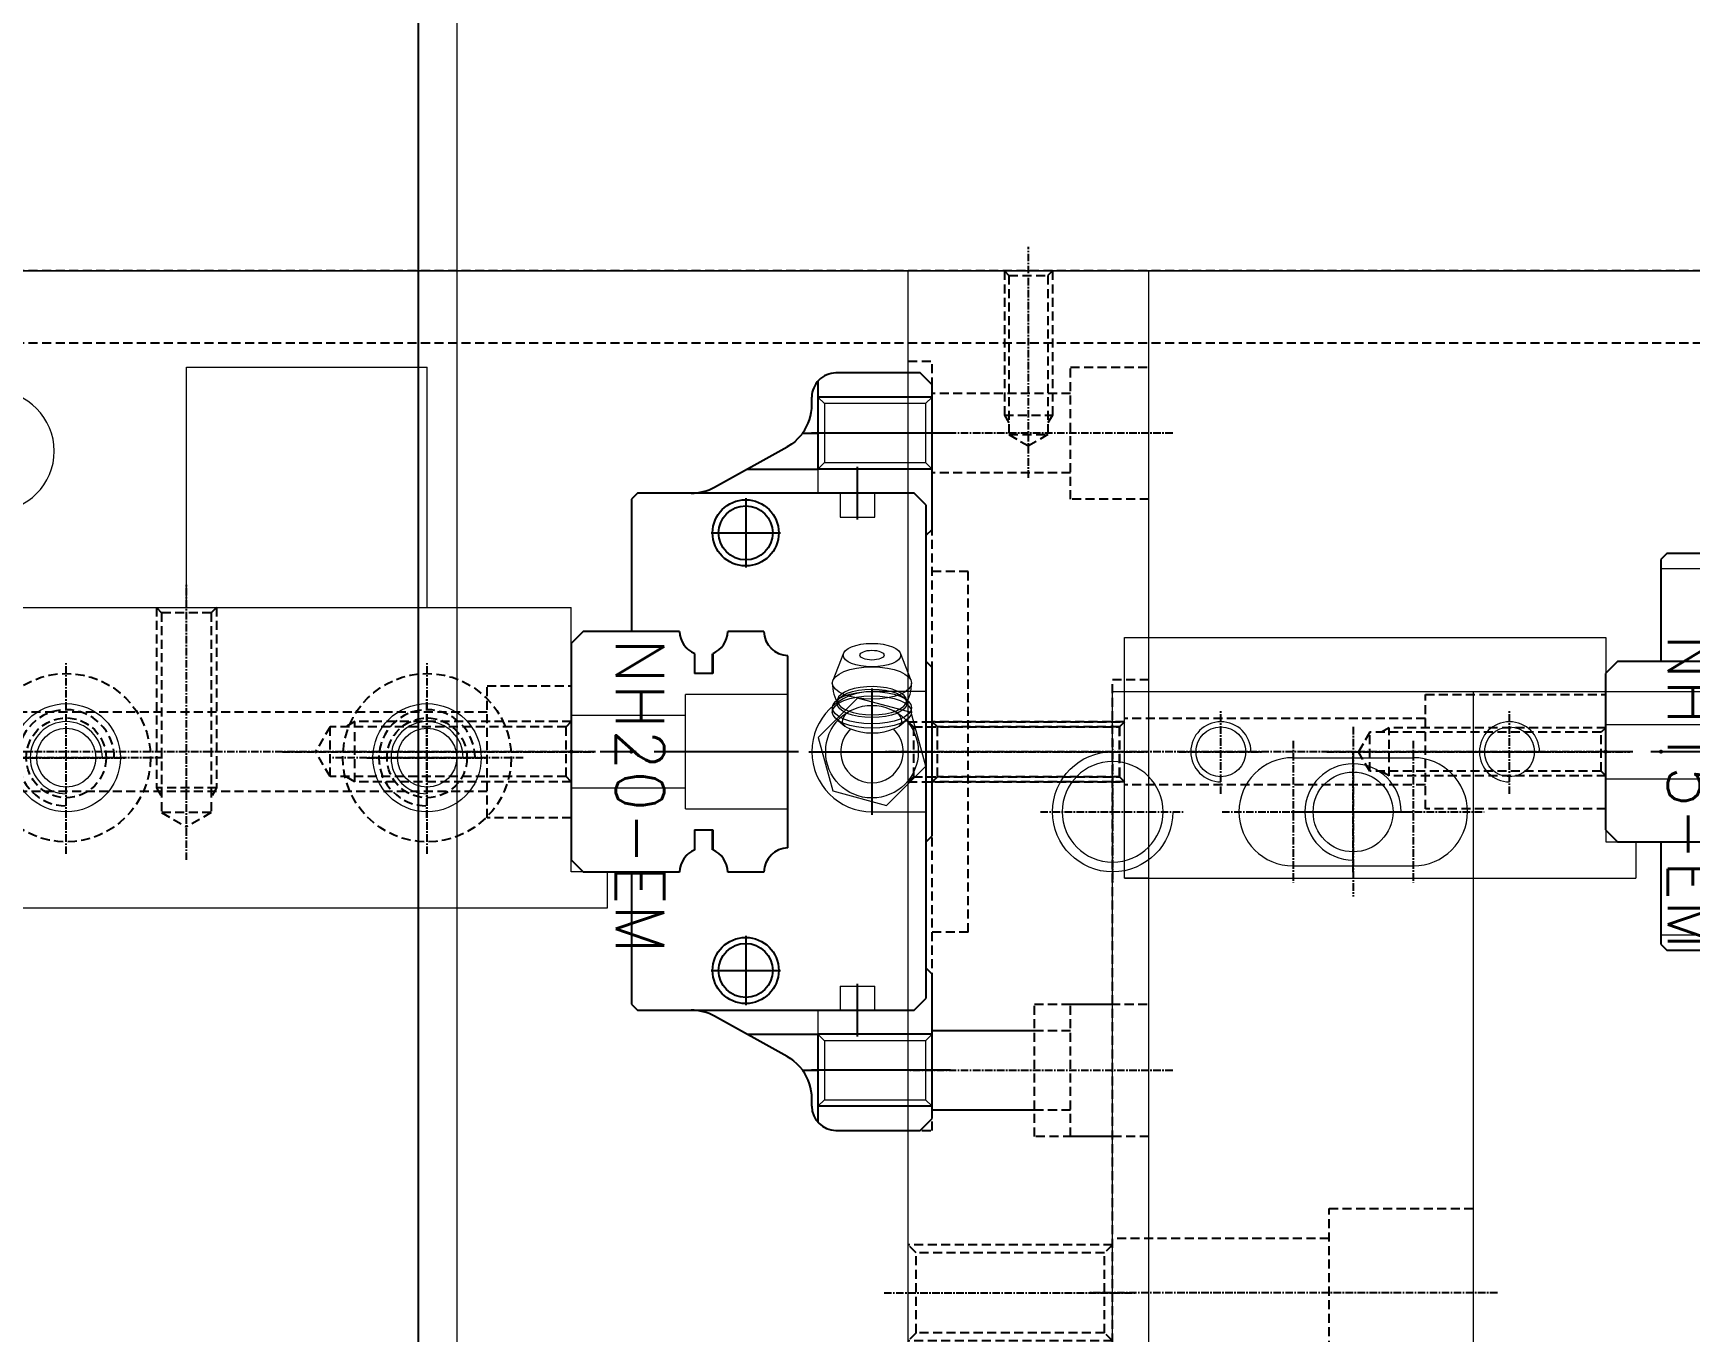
# Model space of a CAD drawing. Header units: millimetres. Extents: x -32759 to 129432, y 390 to 54305.
# Drawn here: x 29307.7 to 29445.5, y 26048.7 to 26156.7 of the extents above; entities that cross this region are included whole.
import ezdxf

# ---------------------------------------------------------------- set-up
doc = ezdxf.new("R2010")
doc.units = ezdxf.units.MM
for name, pattern in [('AM_ISO08W050', [18, 12, -1.5, 3, -1.5]), ('CENTER', [2, 1.25, -0.25, 0.25, -0.25]), ('HIDDEN', [0.375, 0.25, -0.125])]:
    doc.linetypes.add(name, pattern=pattern)
for name, color, linetype, lineweight in [('_BODY', 7, 'Continuous', 13), ('AM_4', 3, 'Continuous', 25), ('AM_5', 3, 'Continuous', 25), ('AM_7', 4, 'AM_ISO08W050', 25), ('AM_9', 253, 'Continuous', 0), ('ConnectionPoints', 7, 'Continuous', 50)]:
    doc.layers.add(name, color=color, linetype=linetype, lineweight=lineweight)
doc.layers.add('CL', color=1, linetype='CENTER')
doc.layers.add('HL', color=2, linetype='HIDDEN')
doc.styles.add('한글', font='romans.shx', dxfattribs={"height": 4, "bigfont": 'whgtxt.shx'})

# ---------------------------------------------------------------- blocks, each defined once
blk = doc.blocks.new('yiiyik')
at = {"ltscale": 0.5}
blk.add_line((202315.39, 28794.14), (205215.39, 28794.14), dxfattribs=at)
at = {"layer": 'HL', "ltscale": 3}
blk.add_line((202315.39, 28797.34), (205215.39, 28797.34), dxfattribs=at)
blk = doc.blocks.new('78544')
at = {"color": 0}
blk.add_blockref('yiiyik', (-12321.08, -5825.08), dxfattribs=at)
blk = doc.blocks.new('5WW')
at = {"ltscale": 0.5}
blk.add_line((192913.82, 18977.97), (194368.82, 18977.97), dxfattribs=at)
at = {"layer": 'HL', "ltscale": 3}
blk.add_line((192913.82, 18981.17), (194368.82, 18981.17), dxfattribs=at)
blk = doc.blocks.new('574534')
blk.add_blockref('5WW', (615, 1151.49))
blk = doc.blocks.new('TUWW')
at = {"ltscale": 0.5}
blk.add_circle((205051.78, 17531.93), 3.32, dxfattribs=at)
at = {"color": 1, "ltscale": 0.5}
blk.add_arc((205051.78, 17531.93), 4, 270, 180, dxfattribs=at)
at = {"layer": 'CL', "ltscale": 0.5}
for p, q in [((205051.78, 17536.93), (205051.78, 17526.93)), ((205046.78, 17531.93), (205056.78, 17531.93))]:
    blk.add_line(p, q, dxfattribs=at)
blk = doc.blocks.new('573QR')
at = {"ltscale": 0.5}
blk.add_line((204990.39, 17804.2), (204990.39, 18169.2), dxfattribs=at)
blk.add_blockref('TUWW', (-106.39, 427.27))
blk = doc.blocks.new('46YWWRW')
at = {"layer": 'HL', "ltscale": 3}
for p, q in [((205225.37, 17333.38), (205590.37, 17333.38)), ((205225.37, 17327.38), (205590.37, 17327.38))]:
    blk.add_line(p, q, dxfattribs=at)
blk = doc.blocks.new('56WERWR')
blk.add_blockref('573QR', (0, 203.47))
at = {"xscale": -1, "rotation": 270}
blk.add_blockref('46YWWRW', (187657.01, -187217.7), dxfattribs=at)
blk = doc.blocks.new('T7IRTY')
at = {"layer": 'AM_4'}
for p, q in [((294078.03, 23800.7), (294077.03, 23799.71)), ((294090.04, 23800.7), (294078.03, 23800.7)), ((294090.53, 23800.21), (294090.04, 23800.7)), ((294101.53, 23800.7), (294101.03, 23800.21)), ((294115.54, 23800.7), (294101.53, 23800.7)), ((294116.03, 23800.21), (294115.54, 23800.7)), ((294127.03, 23800.7), (294126.53, 23800.21)), ((294139.04, 23800.7), (294127.03, 23800.7)), ((294140.03, 23799.71), (294139.04, 23800.7)), ((294077.03, 23799.71), (294077.03, 23792.7)), ((294088.03, 23800.2), (294087.03, 23799.2)), ((294087.03, 23799.2), (294087.03, 23776.2)), ((294129.03, 23800.2), (294088.03, 23800.2)), ((294101.03, 23800.21), (294090.53, 23800.21)), ((294126.53, 23800.21), (294116.03, 23800.21)), ((294130.03, 23799.2), (294129.03, 23800.2)), ((294130.03, 23776.2), (294130.03, 23799.2)), ((294140.03, 23792.7), (294140.03, 23799.71)), ((294077.71, 23791.2), (294085.03, 23791.2)), ((294082.03, 23789.94), (294082.03, 23791.2)), ((294085.03, 23785.31), (294085.03, 23791.2)), ((294132.03, 23785.31), (294132.03, 23791.2)), ((294132.03, 23791.2), (294139.36, 23791.2)), ((294135.03, 23789.94), (294135.03, 23791.2)), ((294079.68, 23790.7), (294079.03, 23790.7)), ((294138.03, 23790.7), (294137.39, 23790.7)), ((294086.53, 23782.61), (294083.18, 23788.65)), ((294116.52, 23788.7), (294100.55, 23788.7)), ((294133.89, 23788.65), (294130.54, 23782.61)), ((294098.53, 23786.7), (294098.53, 23783.72)), ((294118.53, 23783.72), (294118.53, 23786.7)), ((294100.38, 23782.46), (294102.03, 23782.46)), ((294102.03, 23782.45), (294100.38, 23782.45)), ((294102.03, 23782.46), (294102.03, 23780.96)), ((294115.03, 23782.46), (294116.69, 23782.46)), ((294115.03, 23780.96), (294115.03, 23782.46)), ((294116.69, 23782.45), (294115.03, 23782.45)), ((294102.03, 23780.96), (294100.38, 23780.96)), ((294116.69, 23780.96), (294115.03, 23780.96)), ((294098.53, 23779.7), (294098.53, 23771.7)), ((294118.53, 23771.7), (294118.53, 23779.7)), ((294087.03, 23776.2), (294087.53, 23775.7)), ((294087.53, 23775.7), (294098.53, 23775.7)), ((294118.53, 23775.7), (294129.53, 23775.7)), ((294129.53, 23775.7), (294130.03, 23776.2)), ((294098.53, 23771.7), (294099.53, 23770.7)), ((294117.53, 23770.7), (294118.53, 23771.7)), ((294099.53, 23770.7), (294117.53, 23770.7))]:
    blk.add_line(p, q, dxfattribs=at)
for points in [[(294082.03, 23789.94), (294082.29, 23789.74), (294082.52, 23789.52), (294082.75, 23789.28), (294082.95, 23789.02), (294083.18, 23788.65)], [(294133.89, 23788.65), (294134.06, 23788.92), (294134.24, 23789.18), (294134.46, 23789.43), (294134.7, 23789.66), (294135.03, 23789.94)]]:
    blk.add_lwpolyline(points, dxfattribs=at)
for centre, radius in [((294090.33, 23785.2), 2.75), ((294090.33, 23785.2), 2.25), ((294126.73, 23785.2), 2.75), ((294126.73, 23785.2), 2.25)]:
    blk.add_circle(centre, radius, dxfattribs=at)
for centre, radius, start, end in [((294079.03, 23792.7), 2, 180, 270), ((294138.03, 23792.7), 2, 270, 0), ((294079.68, 23786.7), 4, 53.9938, 90), ((294137.39, 23786.7), 4, 90, 126.0063), ((294098.46, 23788.78), 2.08, 271.9595, 357.9866), ((294118.61, 23788.78), 2.08, 182.0134, 268.0405), ((294083.03, 23780.67), 4, 0, 29.0571), ((294098.46, 23781.64), 2.08, 23.1458, 88.0405), ((294098.46, 23781.64), 2.08, 23.1458, 88.0405), ((294118.61, 23781.64), 2.08, 91.9595, 156.8542), ((294118.61, 23781.64), 2.08, 91.9595, 156.8534), ((294134.03, 23780.67), 4, 150.9429, 180), ((294098.46, 23781.78), 2.08, 271.9595, 336.8542), ((294118.61, 23781.78), 2.08, 203.1458, 268.0405)]:
    blk.add_arc(centre, radius, start, end, dxfattribs=at)
at = {"layer": 'AM_5'}
for p, q in [((294079.03, 23800.7), (294079.03, 23791.2)), ((294085.03, 23800.7), (294085.03, 23791.2)), ((294132.03, 23800.7), (294132.03, 23791.2)), ((294138.03, 23800.7), (294138.03, 23791.2))]:
    blk.add_line(p, q, dxfattribs=at)
at = {"layer": 'AM_7'}
for p, q in [((294082.03, 23802.23), (294082.03, 23790.68)), ((294135.03, 23802.23), (294135.03, 23790.68)), ((294108.53, 23790.45), (294108.53, 23800.95)), ((294103.28, 23795.7), (294113.78, 23795.7)), ((294089.23, 23794.5), (294084.83, 23794.5)), ((294132.23, 23794.5), (294127.83, 23794.5)), ((294108.53, 23789.6), (294108.53, 23769.8)), ((294090.33, 23782.32), (294090.33, 23788.09)), ((294126.73, 23782.32), (294126.73, 23788.09)), ((294087.45, 23785.2), (294093.22, 23785.2)), ((294123.85, 23785.2), (294129.62, 23785.2))]:
    blk.add_line(p, q, dxfattribs=at)
at = {"layer": 'AM_9'}
for p, q in [((294079.03, 23800.7), (294079.58, 23800.16)), ((294084.49, 23800.16), (294085.03, 23800.7)), ((294132.03, 23800.7), (294132.58, 23800.16)), ((294137.49, 23800.16), (294138.03, 23800.7)), ((294079.58, 23800.16), (294079.58, 23791.75)), ((294079.58, 23800.16), (294084.49, 23800.16)), ((294084.49, 23791.75), (294084.49, 23800.16)), ((294103.53, 23800.2), (294103.53, 23795.7)), ((294109.73, 23800.17), (294105.27, 23798.97)), ((294113, 23796.9), (294109.73, 23800.17)), ((294113.53, 23795.7), (294113.53, 23800.2)), ((294132.58, 23800.16), (294132.58, 23791.75)), ((294132.58, 23800.16), (294137.49, 23800.16)), ((294137.49, 23791.75), (294137.49, 23800.16)), ((294102.6, 23798.96), (294100.34, 23798.07)), ((294104.27, 23798.66), (294103.99, 23798.31)), ((294104, 23798.33), (294104.02, 23798.35)), ((294105.27, 23798.97), (294104.07, 23794.51)), ((294105.23, 23799), (294104.87, 23799)), ((294106.41, 23797.96), (294105.83, 23798.66)), ((294111.8, 23792.44), (294113, 23796.9)), ((294089.03, 23795.95), (294087.03, 23795.95)), ((294089.03, 23793.05), (294089.03, 23795.95)), ((294128.03, 23793.05), (294128.03, 23795.95)), ((294130.03, 23795.95), (294128.03, 23795.95)), ((294104.07, 23794.51), (294107.34, 23791.24)), ((294087.03, 23793.05), (294089.03, 23793.05)), ((294100.34, 23793.33), (294102.6, 23792.45)), ((294103.99, 23793.1), (294104.27, 23792.75)), ((294104.87, 23792.4), (294105.23, 23792.4)), ((294105.83, 23792.75), (294106.41, 23793.45)), ((294107.34, 23791.24), (294111.8, 23792.44)), ((294128.03, 23793.05), (294130.03, 23793.05)), ((294079.58, 23791.75), (294079.03, 23791.2)), ((294079.58, 23791.75), (294084.49, 23791.75)), ((294085.03, 23791.2), (294084.49, 23791.75)), ((294085.03, 23791.2), (294087.03, 23791.2)), ((294130.03, 23791.2), (294132.03, 23791.2)), ((294132.58, 23791.75), (294132.03, 23791.2)), ((294132.58, 23791.75), (294137.49, 23791.75)), ((294138.03, 23791.2), (294137.49, 23791.75)), ((294103.78, 23788.7), (294103.78, 23780.2)), ((294113.28, 23780.2), (294113.28, 23788.7)), ((294098.53, 23783.72), (294098.53, 23783.72)), ((294118.53, 23783.72), (294118.53, 23783.72)), ((294100.38, 23780.95), (294102.03, 23780.95)), ((294102.03, 23780.95), (294102.03, 23780.96)), ((294113.28, 23780.2), (294103.78, 23780.2)), ((294105.53, 23780.2), (294105.53, 23770.7)), ((294111.53, 23770.7), (294111.53, 23780.2)), ((294115.03, 23780.96), (294115.03, 23780.95)), ((294115.03, 23780.95), (294116.69, 23780.95))]:
    blk.add_line(p, q, dxfattribs=at)
for points in [[(294104.18, 23798.49), (294104.23, 23798.52), (294104.3, 23798.54), (294104.37, 23798.56), (294104.45, 23798.55), (294104.52, 23798.52), (294104.58, 23798.49)], [(294105.25, 23797.7), (294105.25, 23797.69), (294105.14, 23797.52)], [(294106.4, 23797.96), (294106.38, 23797.99), (294106.21, 23798.12), (294106.01, 23798.18), (294105.8, 23798.15), (294105.58, 23798.04), (294105.47, 23797.95), (294105.36, 23797.83), (294105.25, 23797.7)], [(294106.64, 23797.48), (294106.53, 23797.77), (294106.4, 23797.96)], [(294106.64, 23793.92), (294106.78, 23794.33), (294106.89, 23794.78), (294106.95, 23795.25), (294106.97, 23795.75), (294106.95, 23796.22), (294106.87, 23796.7), (294106.77, 23797.1), (294106.64, 23797.48)], [(294105.14, 23793.89), (294105.29, 23793.66), (294105.45, 23793.48), (294105.65, 23793.33), (294105.84, 23793.24), (294106.04, 23793.23), (294106.22, 23793.29), (294106.39, 23793.43), (294106.4, 23793.45)], [(294106.4, 23793.45), (294106.53, 23793.65), (294106.64, 23793.92)], [(294104.09, 23792.98), (294104.09, 23792.99), (294104.01, 23793.07), (294104, 23793.08)], [(294104.58, 23792.91), (294104.53, 23792.89), (294104.46, 23792.86), (294104.39, 23792.85), (294104.31, 23792.86), (294104.24, 23792.89), (294104.22, 23792.9)]]:
    blk.add_lwpolyline(points, dxfattribs=at)
blk.add_circle((294108.53, 23795.7), 3.85, dxfattribs=at)
for centre, radius, start, end in [((294102.82, 23795.7), 3.3, 57.5686, 90), ((294108.53, 23795.7), 2.6, 223.2105, 136.7895), ((294108.53, 23795.7), 5, 180, 0), ((294102.82, 23795.7), 3.3, 270, 302.4314), ((294098.46, 23788.77), 2.08, 271.9595, 358.108), ((294118.61, 23788.77), 2.08, 181.892, 268.0405), ((294098.46, 23781.77), 2.08, 271.9595, 336.8542), ((294118.61, 23781.77), 2.08, 203.1458, 268.0405)]:
    blk.add_arc(centre, radius, start, end, dxfattribs=at)
for centre, major_axis in [((294100.5, 23795.7), (0, -2.4)), ((294102.82, 23795.7), (0, -3.3)), ((294104.51, 23795.7), (0, -2.91)), ((294104.87, 23795.7), (0, -3.3)), ((294105.23, 23795.7), (0, -3.3)), ((294100.5, 23795.7), (0, 1))]:
    blk.add_ellipse(centre, major_axis=major_axis, ratio=0.406737, dxfattribs=at)
blk.add_ellipse((294104.29, 23795.7), major_axis=(0, -2.88), ratio=0.406737, start_param=6.513207, end_param=12.682655, dxfattribs=at)
at = {"layer": 'ConnectionPoints'}
for p in [(294108.53, 23775.7, -20), (294108.53, 23775.7, -20), (294108.53, 23775.7, -20), (294108.53, 23770.7)]:
    blk.add_point(p, dxfattribs=at)
at = {"ltscale": 0.5, "style": '한글'}
blk.add_text('NH20-EM', height=4, dxfattribs=at).set_placement((294099.1, 23774.41))
blk = doc.blocks.new('tueryryt')
at = {"layer": 'CL', "ltscale": 0.5}
blk.add_line((288979.02, 33783.6), (288953.82, 33783.6), dxfattribs=at)
at = {"layer": 'HL', "ltscale": 3}
for p, q in [((288955.82, 33785.6), (288956.2, 33785.22)), ((288955.82, 33785.6), (288973.82, 33785.6)), ((288956.2, 33785.22), (288956.2, 33781.97)), ((288956.2, 33785.22), (288975.44, 33785.22)), ((288973.82, 33785.6), (288973.82, 33781.6)), ((288973.82, 33785.6), (288974.48, 33785.22)), ((288975.44, 33785.22), (288975.44, 33781.97)), ((288975.44, 33785.22), (288976.38, 33783.6)), ((288975.44, 33781.97), (288976.38, 33783.6)), ((288955.82, 33781.6), (288956.2, 33781.97)), ((288956.2, 33781.97), (288975.44, 33781.97)), ((288973.82, 33781.6), (288974.48, 33781.97)), ((288955.82, 33781.6), (288973.82, 33781.6))]:
    blk.add_line(p, q, dxfattribs=at)
blk = doc.blocks.new('tyuy')
at = {"layer": 'CL', "ltscale": 0.5}
blk.add_line((289793.94, 32388.98), (289793.94, 32432.98), dxfattribs=at)
at = {"layer": 'HL', "ltscale": 3}
for p, q in [((289791.19, 32405.98), (289791.19, 32430.98)), ((289796.69, 32405.98), (289796.69, 32430.98)), ((289789.19, 32390.98), (289789.19, 32405.98)), ((289789.19, 32405.98), (289798.69, 32405.98)), ((289798.69, 32405.98), (289798.69, 32390.98))]:
    blk.add_line(p, q, dxfattribs=at)
blk = doc.blocks.new('ytrg')
at = {"ltscale": 0.5}
blk.add_circle((286104.04, 34820.84), 2.07, dxfattribs=at)
at = {"color": 1, "ltscale": 0.5}
blk.add_arc((286104.04, 34820.84), 2.5, 270, 180, dxfattribs=at)
at = {"layer": 'CL', "ltscale": 0.5}
for p, q in [((286104.04, 34824.34), (286104.04, 34817.34)), ((286100.54, 34820.84), (286107.54, 34820.84))]:
    blk.add_line(p, q, dxfattribs=at)
blk = doc.blocks.new('gyuiyu')
at = {"ltscale": 0.5}
for p, q in [((285680.22, 33467.92), (285700.22, 33467.92)), ((285680.22, 33467.92), (285680.22, 33425.42)), ((285700.22, 33467.92), (285700.22, 33427.92)), ((285683.22, 33427.92), (285683.22, 33425.42)), ((285700.22, 33427.92), (285683.22, 33427.92)), ((285683.22, 33425.42), (285680.22, 33425.42))]:
    blk.add_line(p, q, dxfattribs=at)
for name, p in [('tyuy', (-4103.21, 1036.94)), ('ytrg', (-413.32, -1360.92)), ('ytrg', (-413.32, -1384.92))]:
    blk.add_blockref(name, p)
at = {"rotation": 90}
blk.add_blockref('tueryryt', (319474.32, -255527.9), dxfattribs=at)
blk = doc.blocks.new('TYRTYUR')
at = {"layer": 'AM_4'}
for p, q in [((294113.52, 23504.47), (294112.52, 23503.47)), ((294120.52, 23504.47), (294113.52, 23504.47)), ((294120.82, 23504.17), (294120.52, 23504.47)), ((294131.02, 23504.47), (294130.72, 23504.17)), ((294141.02, 23504.47), (294131.02, 23504.47)), ((294141.32, 23504.17), (294141.02, 23504.47)), ((294151.52, 23504.47), (294151.22, 23504.17)), ((294158.52, 23504.47), (294151.52, 23504.47)), ((294159.52, 23503.47), (294158.52, 23504.47)), ((294112.52, 23503.47), (294112.52, 23497.47)), ((294120.02, 23503.97), (294119.52, 23503.47)), ((294119.52, 23503.47), (294119.52, 23485.57)), ((294152.02, 23503.97), (294120.02, 23503.97)), ((294130.72, 23504.17), (294120.82, 23504.17)), ((294151.22, 23504.17), (294141.32, 23504.17)), ((294152.52, 23503.47), (294152.02, 23503.97)), ((294152.52, 23485.57), (294152.52, 23503.47)), ((294159.52, 23497.47), (294159.52, 23503.47)), ((294113.52, 23496.47), (294112.52, 23497.47)), ((294112.52, 23497.47), (294118.52, 23497.47)), ((294117.02, 23496.11), (294117.02, 23497.47)), ((294118.52, 23493.88), (294118.52, 23497.47)), ((294153.52, 23493.88), (294153.52, 23497.47)), ((294153.52, 23497.47), (294159.52, 23497.47)), ((294155.02, 23496.11), (294155.02, 23497.47)), ((294159.52, 23497.47), (294158.52, 23496.47)), ((294115.87, 23496.47), (294113.52, 23496.47)), ((294158.52, 23496.47), (294156.18, 23496.47)), ((294118.99, 23493.07), (294117.57, 23495.52)), ((294142.14, 23495.47), (294129.91, 23495.47)), ((294154.46, 23495.5), (294153.06, 23493.07)), ((294128.52, 23494.08), (294128.52, 23491.56)), ((294143.52, 23491.56), (294143.52, 23494.08)), ((294131, 23490.59), (294129.75, 23490.67)), ((294129.75, 23490.67), (294131, 23490.59)), ((294141.05, 23490.59), (294142.29, 23490.67)), ((294129.75, 23489.27), (294131, 23489.35)), ((294131, 23489.35), (294129.75, 23489.27)), ((294142.29, 23489.27), (294141.05, 23489.35)), ((294128.52, 23488.38), (294128.52, 23481.47)), ((294143.52, 23481.47), (294143.52, 23488.38)), ((294119.52, 23485.57), (294120.02, 23485.07)), ((294120.02, 23485.07), (294128.52, 23485.07)), ((294143.52, 23485.07), (294152.02, 23485.07)), ((294152.02, 23485.07), (294152.52, 23485.57)), ((294128.52, 23481.47), (294129.52, 23480.47)), ((294142.52, 23480.47), (294143.52, 23481.47)), ((294129.52, 23480.47), (294142.52, 23480.47))]:
    blk.add_line(p, q, dxfattribs=at)
for points in [[(294117.02, 23496.11), (294117.27, 23495.9), (294117.49, 23495.64), (294117.57, 23495.52)], [(294154.46, 23495.5), (294154.65, 23495.76), (294154.88, 23496), (294155.02, 23496.11)]]:
    blk.add_lwpolyline(points, dxfattribs=at)
for centre, radius in [((294122.92, 23492.82), 2.75), ((294122.92, 23492.82), 2.25), ((294149.12, 23492.82), 2.75), ((294149.12, 23492.82), 2.25)]:
    blk.add_circle(centre, radius, dxfattribs=at)
for centre, radius, start, end in [((294115.87, 23494.47), 2, 54.7356, 90), ((294156.18, 23494.47), 2, 90, 125.2644), ((294128.28, 23495.72), 1.65, 278.5974, 351.5398), ((294143.77, 23495.72), 1.65, 188.4602, 261.4024), ((294115.52, 23491.07), 4, 0.0789, 30.013), ((294156.52, 23491.07), 4, 149.9967, 180), ((294128.28, 23489.93), 1.65, 26.7418, 81.4027), ((294130.98, 23490.29), 0.3, 15.5284, 86.3611), ((294141.07, 23490.29), 0.3, 93.6389, 164.4717), ((294143.77, 23489.93), 1.65, 98.5976, 153.2581), ((294128.28, 23490.02), 1.65, 278.5974, 333.2583), ((294130.98, 23489.65), 0.3, 273.6389, 344.4716), ((294129.69, 23489.97), 1.62, 345.6806, 14.3194), ((294142.35, 23489.97), 1.62, 165.6806, 194.3194), ((294141.07, 23489.65), 0.3, 195.5284, 266.3611), ((294143.77, 23490.02), 1.65, 206.7419, 261.4024)]:
    blk.add_arc(centre, radius, start, end, dxfattribs=at)
at = {"layer": 'AM_5'}
for p, q in [((294114.52, 23504.47), (294114.52, 23497.47)), ((294119.52, 23504.47), (294119.52, 23497.47)), ((294152.52, 23504.47), (294152.52, 23497.47)), ((294157.52, 23504.47), (294157.52, 23497.47))]:
    blk.add_line(p, q, dxfattribs=at)
at = {"layer": 'AM_7'}
for p, q in [((294117.02, 23505.87), (294117.02, 23497.07)), ((294155.02, 23505.87), (294155.02, 23497.07)), ((294136.02, 23497.03), (294136.02, 23502.91)), ((294121.72, 23499.27), (294117.32, 23499.27)), ((294133.08, 23499.97), (294138.96, 23499.97)), ((294154.72, 23499.27), (294150.32, 23499.27)), ((294136.02, 23496.22), (294136.02, 23479.72)), ((294122.92, 23489.94), (294122.92, 23495.71)), ((294149.12, 23489.94), (294149.12, 23495.71)), ((294120.03, 23492.82), (294125.81, 23492.82)), ((294146.23, 23492.82), (294152.01, 23492.82))]:
    blk.add_line(p, q, dxfattribs=at)
at = {"layer": 'AM_9'}
for p, q in [((294114.52, 23504.47), (294114.96, 23504.04)), ((294119.09, 23504.04), (294119.52, 23504.47)), ((294152.52, 23504.47), (294152.96, 23504.04)), ((294157.09, 23504.04), (294157.52, 23504.47)), ((294114.96, 23504.04), (294114.96, 23497.91)), ((294114.96, 23504.04), (294119.09, 23504.04)), ((294119.09, 23497.91), (294119.09, 23504.04)), ((294152.96, 23504.04), (294152.96, 23497.91)), ((294152.96, 23504.04), (294157.09, 23504.04)), ((294157.09, 23497.91), (294157.09, 23504.04)), ((294121.52, 23500.72), (294119.52, 23500.72)), ((294121.52, 23497.82), (294121.52, 23500.72)), ((294150.52, 23497.82), (294150.52, 23500.72)), ((294152.52, 23500.72), (294150.52, 23500.72)), ((294114.96, 23497.91), (294114.52, 23497.47)), ((294114.96, 23497.91), (294119.09, 23497.91)), ((294118.52, 23497.47), (294120.77, 23497.47)), ((294119.52, 23497.47), (294119.09, 23497.91)), ((294119.52, 23497.82), (294121.52, 23497.82)), ((294120.77, 23485.07), (294120.77, 23497.47)), ((294150.52, 23497.82), (294152.52, 23497.82)), ((294151.27, 23497.47), (294151.27, 23485.07)), ((294151.27, 23497.47), (294153.52, 23497.47)), ((294152.96, 23497.91), (294152.52, 23497.47)), ((294152.96, 23497.91), (294157.09, 23497.91)), ((294157.52, 23497.47), (294157.09, 23497.91)), ((294132.27, 23495.47), (294132.27, 23490.17)), ((294139.77, 23490.17), (294139.77, 23495.47)), ((294119.52, 23485.57), (294119.52, 23491.08)), ((294139.77, 23490.17), (294132.27, 23490.17)), ((294133.77, 23490.17), (294133.77, 23480.47)), ((294138.27, 23480.47), (294138.27, 23490.17))]:
    blk.add_line(p, q, dxfattribs=at)
for radius in [2.8, 2.25, 1.75, 0.643]:
    blk.add_circle((294136.02, 23499.97), radius, dxfattribs=at)
blk.add_arc((294130.98, 23489.65), 0.3, 273.6381, 344.4686, dxfattribs=at)
at = {"layer": 'ConnectionPoints'}
for p in [(294136.02, 23485.07, -20), (294136.02, 23485.07, -20), (294136.02, 23485.07, -20), (294136.02, 23480.47)]:
    blk.add_point(p, dxfattribs=at)
at = {"ltscale": 0.5, "style": '한글'}
blk.add_text('NH15-EM', height=4, dxfattribs=at).set_placement((294126.22, 23485.63))
blk = doc.blocks.new('ersr')
at = {"layer": 'CL', "ltscale": 0.5}
blk.add_line((285840.18, 32818.8), (285874.18, 32818.8), dxfattribs=at)
at = {"layer": 'HL', "ltscale": 3}
for p, q in [((285842.18, 32825.8), (285854.18, 32825.8)), ((285854.18, 32825.8), (285854.18, 32811.8)), ((285854.18, 32823.3), (285872.18, 32823.3)), ((285854.18, 32814.3), (285872.18, 32814.3)), ((285854.18, 32811.8), (285842.18, 32811.8))]:
    blk.add_line(p, q, dxfattribs=at)
blk = doc.blocks.new('67rete')
at = {"ltscale": 0.5}
for p, q in [((215390.34, 16126.03), (215640.34, 16126.03)), ((215640.34, 16126.03), (215640.34, 15956.03)), ((215390.34, 16096.03), (215640.34, 16096.03))]:
    blk.add_line(p, q, dxfattribs=at)
at = {"rotation": 90}
blk.add_blockref('ersr', (248409.14, -269746.14), dxfattribs=at)
blk = doc.blocks.new('tyhrr')
at = {"ltscale": 0.5}
for p, q in [((216971.98, 44596.03), (216991.98, 44596.03)), ((216971.98, 44596.03), (216971.98, 44576.03)), ((216991.98, 44596.03), (216991.98, 44576.03)), ((216971.98, 44576.03), (216991.98, 44576.03))]:
    blk.add_line(p, q, dxfattribs=at)
blk = doc.blocks.new('54t43')
at = {"layer": 'CL', "ltscale": 0.5}
blk.add_line((295492.24, 32846.58), (295471.24, 32846.58), dxfattribs=at)
at = {"layer": 'HL', "ltscale": 3}
for p, q in [((295473.24, 32850.58), (295473.92, 32849.91)), ((295473.24, 32850.58), (295490.24, 32850.58)), ((295473.92, 32849.91), (295473.92, 32843.26)), ((295473.92, 32849.91), (295489.57, 32849.91)), ((295489.57, 32849.91), (295490.24, 32850.58)), ((295489.57, 32849.91), (295489.57, 32843.26)), ((295473.24, 32842.58), (295473.92, 32843.26)), ((295473.24, 32842.58), (295490.24, 32842.58)), ((295473.92, 32843.26), (295489.57, 32843.26)), ((295489.57, 32843.26), (295490.24, 32842.58))]:
    blk.add_line(p, q, dxfattribs=at)
blk = doc.blocks.new('r5yrty')
at = {"layer": 'CL', "ltscale": 0.5}
blk.add_line((305148.86, 32015.19), (305126.86, 32015.19), dxfattribs=at)
at = {"layer": 'HL', "ltscale": 3}
for p, q in [((305128.86, 32017.69), (305129.29, 32017.26)), ((305128.86, 32017.69), (305146.86, 32017.69)), ((305129.29, 32017.26), (305129.29, 32013.12)), ((305129.29, 32017.26), (305146.43, 32017.26)), ((305146.43, 32017.26), (305146.86, 32017.69)), ((305146.43, 32017.26), (305146.43, 32013.12)), ((305128.86, 32012.69), (305129.29, 32013.12)), ((305129.29, 32013.12), (305146.43, 32013.12)), ((305146.43, 32013.12), (305146.86, 32012.69)), ((305128.86, 32012.69), (305146.86, 32012.69))]:
    blk.add_line(p, q, dxfattribs=at)
blk = doc.blocks.new('678ryr')
at = {"layer": 'CL', "ltscale": 0.5}
blk.add_line((221745.57, 19805.85), (221725.57, 19805.85), dxfattribs=at)
at = {"layer": 'HL', "ltscale": 3}
for p, q in [((221727.57, 19808.35), (221728, 19807.92)), ((221727.57, 19808.35), (221743.57, 19808.35)), ((221728, 19807.92), (221728, 19803.78)), ((221728, 19807.92), (221743.14, 19807.92)), ((221743.14, 19807.92), (221743.57, 19808.35)), ((221743.14, 19807.92), (221743.14, 19803.78)), ((221727.57, 19803.35), (221728, 19803.78)), ((221727.57, 19803.35), (221743.57, 19803.35)), ((221728, 19803.78), (221743.14, 19803.78)), ((221743.14, 19803.78), (221743.57, 19803.35))]:
    blk.add_line(p, q, dxfattribs=at)
blk = doc.blocks.new('y8iertee')
at = {"layer": 'CL', "ltscale": 0.5}
blk.add_line((221116.94, 20073.1), (221138.94, 20073.1), dxfattribs=at)
at = {"layer": 'HL', "ltscale": 3}
for p, q in [((221118.94, 20078.6), (221125.44, 20078.6)), ((221125.44, 20078.6), (221125.44, 20067.6)), ((221125.44, 20076.4), (221136.94, 20076.4)), ((221125.44, 20069.8), (221136.94, 20069.8)), ((221125.44, 20067.6), (221118.94, 20067.6))]:
    blk.add_line(p, q, dxfattribs=at)
blk = doc.blocks.new('575te')
at = {"layer": 'CL', "ltscale": 0.5}
blk.add_line((218687.88, 16677), (218706.88, 16677), dxfattribs=at)
at = {"layer": 'HL', "ltscale": 3}
for p, q in [((218689.88, 16682.5), (218696.38, 16682.5)), ((218696.38, 16682.5), (218696.38, 16671.5)), ((218696.38, 16680.3), (218704.88, 16680.3)), ((218696.38, 16673.7), (218704.88, 16673.7)), ((218696.38, 16671.5), (218689.88, 16671.5))]:
    blk.add_line(p, q, dxfattribs=at)
blk = doc.blocks.new('678erte3')
at = {"layer": 'CL', "ltscale": 0.5}
blk.add_line((234021.92, 18492.67), (234002.72, 18492.67), dxfattribs=at)
at = {"layer": 'HL', "ltscale": 3}
for p, q in [((234004.72, 18494.67), (234005.1, 18494.29)), ((234004.72, 18494.67), (234016.72, 18494.67)), ((234016.72, 18494.67), (234016.72, 18490.67)), ((234016.72, 18494.67), (234017.38, 18494.29)), ((234005.1, 18494.29), (234005.1, 18491.05)), ((234005.1, 18494.29), (234018.34, 18494.29)), ((234018.34, 18494.29), (234018.34, 18491.05)), ((234018.34, 18494.29), (234019.28, 18492.67)), ((234018.34, 18491.05), (234019.28, 18492.67)), ((234004.72, 18490.67), (234005.1, 18491.05)), ((234004.72, 18490.67), (234016.72, 18490.67)), ((234005.1, 18491.05), (234018.34, 18491.05)), ((234016.72, 18490.67), (234017.38, 18491.05))]:
    blk.add_line(p, q, dxfattribs=at)
blk = doc.blocks.new('tyweds')
at = {"ltscale": 0.5}
for p, q in [((213187.37, 44090.51), (213507.37, 44090.51)), ((213507.37, 44090.51), (213507.37, 44070.51)), ((213456.87, 44070.51), (213456.87, 44072.51)), ((213456.87, 44072.51), (213476.87, 44072.51)), ((213476.87, 44072.51), (213476.87, 44070.51)), ((213187.37, 44070.51), (213507.37, 44070.51))]:
    blk.add_line(p, q, dxfattribs=at)
at = {"layer": 'HL', "ltscale": 3}
for p, q in [((213435.87, 44090.51), (213435.87, 44088.51)), ((213499.87, 44090.51), (213499.87, 44088.51)), ((213435.87, 44088.51), (213499.87, 44088.51)), ((213452.37, 44085.51), (213452.37, 44088.51)), ((213482.37, 44085.51), (213482.37, 44088.51)), ((213452.37, 44085.51), (213482.37, 44085.51)), ((213221.37, 44073.51), (213473.37, 44073.51)), ((213473.37, 44073.51), (213473.37, 44070.51))]:
    blk.add_line(p, q, dxfattribs=at)
for name, p, rotation in [('54t43', (246268.95, -251399.73), 90), ('r5yrty', (181452.18, 349219.37), 270), ('575te', (230117.87, -174616.37), 90), ('y8iertee', (233513.97, -177048.43), 90), ('678ryr', (233273.22, -177655.06), 90), ('y8iertee', (233566.97, -177048.43), 90)]:
    blk.add_blockref(name, p, dxfattribs=dict(rotation=rotation))
at = {"xscale": -1}
blk.add_blockref('678erte3', (447512.09, 25587.84), dxfattribs=at)
blk = doc.blocks.new('uyer')
at = {"layer": 'CL', "ltscale": 0.5}
blk.add_line((289760.37, 32188.48), (289734.37, 32188.48), dxfattribs=at)
at = {"layer": 'HL', "ltscale": 3}
for p, q in [((289736.37, 32190.98), (289736.8, 32190.55)), ((289736.37, 32190.98), (289754.37, 32190.98)), ((289754.37, 32190.98), (289754.37, 32185.98)), ((289754.37, 32190.98), (289755.12, 32190.55)), ((289736.8, 32190.55), (289736.8, 32186.41)), ((289736.8, 32190.55), (289756.43, 32190.55)), ((289756.43, 32190.55), (289756.43, 32186.41)), ((289756.43, 32190.55), (289757.63, 32188.48)), ((289756.43, 32186.41), (289757.63, 32188.48)), ((289736.37, 32185.98), (289736.8, 32186.41)), ((289736.37, 32185.98), (289754.37, 32185.98)), ((289736.8, 32186.41), (289756.43, 32186.41)), ((289754.37, 32185.98), (289755.12, 32186.41))]:
    blk.add_line(p, q, dxfattribs=at)
blk = doc.blocks.new('YTUWEW')
at = {"layer": 'CL', "ltscale": 0.5}
blk.add_line((296671.57, 33543.23), (296727.57, 33543.23), dxfattribs=at)
at = {"layer": 'HL', "ltscale": 3}
for p, q in [((296673.57, 33548.73), (296680.57, 33548.73)), ((296680.57, 33548.73), (296680.57, 33537.73)), ((296680.57, 33546.53), (296725.57, 33546.53)), ((296680.57, 33539.93), (296725.57, 33539.93)), ((296680.57, 33537.73), (296673.57, 33537.73))]:
    blk.add_line(p, q, dxfattribs=at)
blk = doc.blocks.new('U9I')
at = {"layer": 'CL', "ltscale": 0.5}
for p, q in [((214985.86, 45040.21), (214985.86, 45030.21)), ((214980.86, 45035.21), (214990.86, 45035.21))]:
    blk.add_line(p, q, dxfattribs=at)
at = {"layer": 'HL', "ltscale": 3}
blk.add_circle((214985.86, 45035.21), 3.32, dxfattribs=at)
blk.add_arc((214985.86, 45035.21), 4, 270, 180, dxfattribs=at)
blk = doc.blocks.new('ureyre')
at = {"ltscale": 0.5}
blk.add_circle((240909.09, 36676.37), 2.46, dxfattribs=at)
at = {"color": 1, "ltscale": 0.5}
blk.add_arc((240909.09, 36676.37), 3, 270, 180, dxfattribs=at)
at = {"layer": 'CL', "ltscale": 0.5}
for p, q in [((240909.09, 36680.37), (240909.09, 36672.37)), ((240905.09, 36676.37), (240913.09, 36676.37))]:
    blk.add_line(p, q, dxfattribs=at)
blk = doc.blocks.new('6754574')
at = {"layer": 'CL', "ltscale": 0.5}
blk.add_line((240929.96, 34872.45), (240929.96, 34895.45), dxfattribs=at)
at = {"layer": 'HL', "ltscale": 3}
for p, q in [((240927.46, 34893.45), (240927.89, 34893.01)), ((240927.46, 34893.45), (240927.46, 34878.45)), ((240932.02, 34893.01), (240927.89, 34893.01)), ((240927.89, 34893.01), (240927.89, 34876.38)), ((240932.46, 34893.45), (240932.02, 34893.01)), ((240932.02, 34893.01), (240932.02, 34876.38)), ((240932.46, 34893.45), (240932.46, 34878.45)), ((240932.46, 34878.45), (240927.46, 34878.45)), ((240927.46, 34878.45), (240927.89, 34877.7)), ((240932.46, 34878.45), (240932.02, 34877.7)), ((240932.02, 34876.38), (240927.89, 34876.38)), ((240927.89, 34876.38), (240929.96, 34875.19)), ((240932.02, 34876.38), (240929.96, 34875.19))]:
    blk.add_line(p, q, dxfattribs=at)
blk = doc.blocks.new('yidgfyjt')
at = {"ltscale": 0.5}
for p, q in [((212790.87, 44128.48), (212815.87, 44128.48)), ((212790.87, 44128.48), (212790.87, 44073.48)), ((212815.87, 44128.48), (212815.87, 44076.48)), ((212793.87, 44076.48), (212815.87, 44076.48)), ((212793.87, 44073.48), (212793.87, 44076.48)), ((212790.87, 44073.48), (212793.87, 44073.48))]:
    blk.add_line(p, q, dxfattribs=at)
for name, p, rotation in [('YTUWEW', (246347.09, -252597.09), 90), ('6754574', (177922.42, 285038.43), 270), ('uyer', (244992.35, -245659.89), 90)]:
    blk.add_blockref(name, p, dxfattribs=dict(rotation=rotation))
for name, p in [('U9I', (-2182.5, -916.73)), ('ureyre', (-28105.72, 7442.1)), ('U9I', (-2182.5, -946.73)), ('ureyre', (-28105.72, 7412.1))]:
    blk.add_blockref(name, p)
blk = doc.blocks.new('yrtwete')
at = {"ltscale": 0.5}
for p, q in [((214459.87, 41588.41), (214459.87, 41578.41)), ((214468.87, 41588.41), (214468.87, 41578.41))]:
    blk.add_line(p, q, dxfattribs=at)
for centre, start, end in [((214464.37, 41588.41), 0, 180), ((214464.37, 41578.41), 180, 0)]:
    blk.add_arc(centre, 4.5, start, end, dxfattribs=at)
at = {"layer": 'CL', "ltscale": 0.5}
for p, q in [((214464.37, 41594.31), (214464.37, 41572.52)), ((214470.26, 41588.41), (214458.48, 41588.41)), ((214471.43, 41583.41), (214457.31, 41583.41)), ((214470.26, 41578.41), (214458.48, 41578.41))]:
    blk.add_line(p, q, dxfattribs=at)
blk = doc.blocks.new('t7iwew')
at = {"ltscale": 0.5}
blk.add_circle((215328.44, 43179.99), 4.19, dxfattribs=at)
at = {"color": 1, "ltscale": 0.5}
blk.add_arc((215328.44, 43179.99), 5, 270, 180, dxfattribs=at)
at = {"layer": 'CL', "ltscale": 0.5}
for p, q in [((215328.44, 43185.99), (215328.44, 43173.99)), ((215322.44, 43179.99), (215334.44, 43179.99))]:
    blk.add_line(p, q, dxfattribs=at)
blk = doc.blocks.new('y8owerw')
at = {"ltscale": 0.5}
blk.add_circle((214207.73, 40377.93), 4.5, dxfattribs=at)
at = {"layer": 'CL', "ltscale": 0.5}
for p, q in [((214207.73, 40369.93), (214207.73, 40385.93)), ((214199.73, 40377.93), (214215.73, 40377.93))]:
    blk.add_line(p, q, dxfattribs=at)
at = {"layer": 'HL', "ltscale": 3}
blk.add_circle((214207.73, 40377.93), 7, dxfattribs=at)
blk = doc.blocks.new('uietwt')
at = {"ltscale": 0.5}
blk.add_line((214435.14, 41279.29), (214435.14, 40914.29), dxfattribs=at)
blk.add_arc((214420.14, 41182.29), 5, 180, 0, dxfattribs=at)
for name, p in [('y8owerw', (186.91, 798.36)), ('y8owerw', (186.91, 768.36)), ('yrtwete', (-74.23, -514.12))]:
    blk.add_blockref(name, p)
at = {"xscale": -1}
blk.add_blockref('t7iwew', (429718.58, -2090.7), dxfattribs=at)
blk = doc.blocks.new('567wrw')
for name, p in [('uietwt', (2471.6, 3610.06)), ('yidgfyjt', (4062.87, 667.88)), ('tyhrr', (-93.25, 180.32)), ('tyweds', (3399.36, 625.84)), ('67rete', (1231.4, 28573.32)), ('gyuiyu', (-68823.99, 11230.43))]:
    blk.add_blockref(name, p)
at = {"rotation": 180}
for name, p in [('T7IRTY', (510975.27, 68515.06)), ('TYRTYUR', (511002.75, 68138.83))]:
    blk.add_blockref(name, p, dxfattribs=at)
blk = doc.blocks.new('y8e5ey')
at = {"rotation": 90}
for name, p in [('78544', (120364.948, -179805.35)), ('574534', (117525.357, -181894.861)), ('567wrw', (142149.749, -204042.772)), ('56WERWR', (115633.062, -192126.433))]:
    blk.add_blockref(name, p, dxfattribs=at)
blk = doc.blocks.new('1')
at = {"color": 6}
blk.add_blockref('y8e5ey', (-86090.027, -6800.077), dxfattribs=at)
blk = doc.blocks.new('sdfgsdfgcxvxbxcv')
blk.add_blockref('1', (266381.038, 132792.991))

msp = doc.modelspace()

# ---------------------------------------------------------------- block references
at = {"layer": '_BODY'}
msp.add_blockref('sdfgsdfgcxvxbxcv', (-248343.91, -112719.97), dxfattribs=at)

doc.saveas('drawing.dxf')
